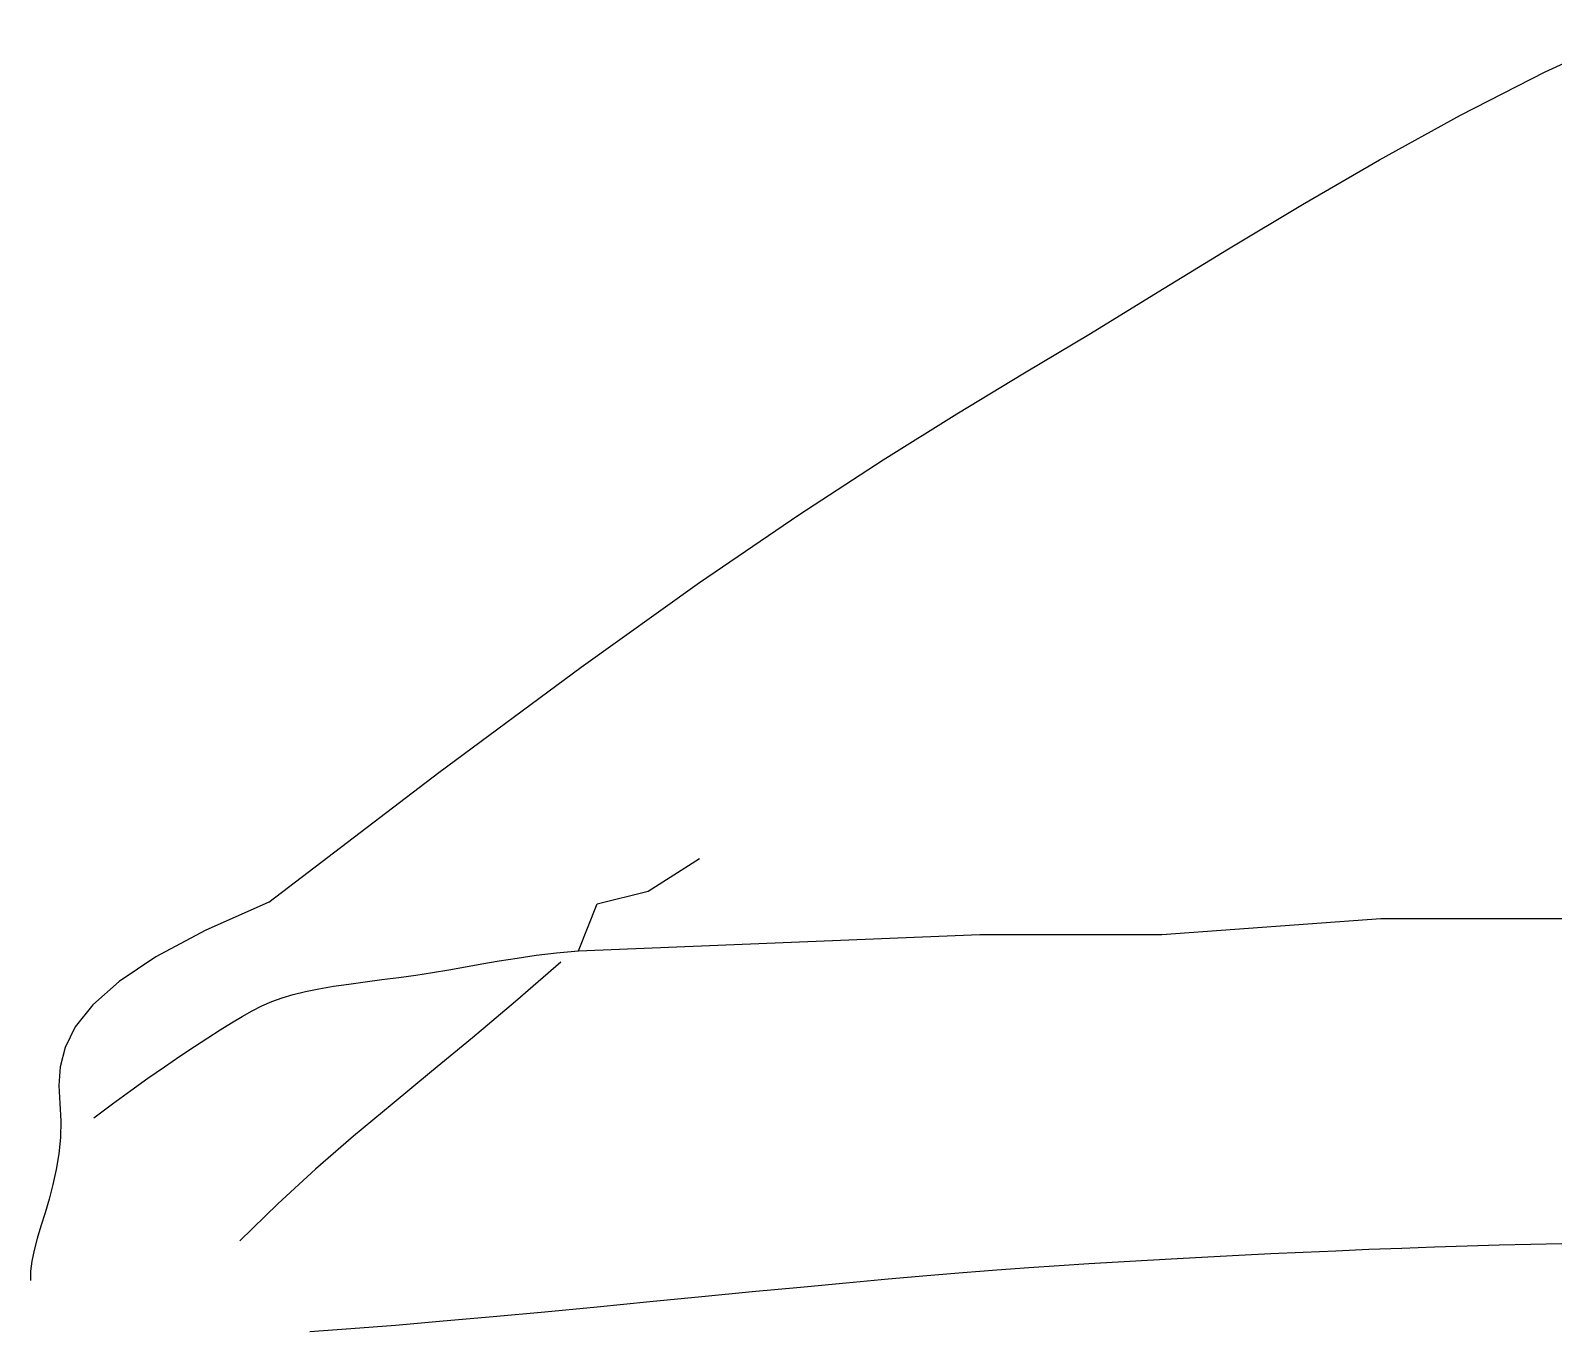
# Model space of a CAD drawing. Header units: millimetres. Extents: x 104198 to 1296755, y -81101 to 81453.
# Drawn here: x 591096.8 to 591191.7, y -26152.7 to -26071.6 of the extents above; entities that cross this region are included whole.
import ezdxf

# ---------------------------------------------------------------- set-up
doc = ezdxf.new("R2010")
doc.units = ezdxf.units.MM
doc.linetypes.add('HIDDEN2', pattern=[0.1875, 0.125, -0.0625])

# ---------------------------------------------------------------- blocks, each defined once
blk = doc.blocks.new('hgfhdrht')
at = {"color": 250, "linetype": 'HIDDEN2', "ltscale": 600}
for p, q in [((591191.222, -31080.399, 0), (591196.783, -31077.81, 0)), ((591185.928, -31083.1, 0), (591191.222, -31080.399, 0)), ((591180.886, -31085.868, 0), (591185.928, -31083.1, 0)), ((591176.075, -31088.657, 0), (591180.886, -31085.868, 0)), ((591171.478, -31091.422, 0), (591176.075, -31088.657, 0)), ((591167.078, -31094.117, 0), (591171.478, -31091.422, 0)), ((591162.856, -31096.697, 0), (591167.078, -31094.117, 0)), ((591158.752, -31099.164, 0), (591162.856, -31096.697, 0)), ((591154.535, -31101.711, 0), (591158.752, -31099.164, 0)), ((591149.934, -31104.579, 0), (591154.535, -31101.711, 0)), ((591144.676, -31108.009, 0), (591149.934, -31104.579, 0)), ((591138.488, -31112.242, 0), (591144.676, -31108.009, 0)), ((591131.097, -31117.519, 0), (591138.488, -31112.242, 0)), ((591122.232, -31124.081, 0), (591131.097, -31117.519, 0)), ((591111.619, -31132.169, 0), (591122.232, -31124.081, 0)), ((591135.287, -31131.472), (591138.472, -31129.451)), ((591135.287, -31131.472), (591138.472, -31129.451)), ((591135.287, -31131.472), (591138.472, -31129.451)), ((591135.287, -31131.472), (591138.472, -31129.451)), ((591135.287, -31131.472), (591138.472, -31129.451)), ((591135.287, -31131.472), (591138.472, -31129.451)), ((591135.287, -31131.472), (591138.472, -31129.451)), ((591135.287, -31131.472), (591138.472, -31129.451)), ((591135.287, -31131.472), (591138.472, -31129.451)), ((591135.287, -31131.472), (591138.472, -31129.451)), ((591135.287, -31131.472), (591138.472, -31129.451)), ((591135.287, -31131.472), (591138.472, -31129.451)), ((591132.102, -31132.28), (591135.287, -31131.472)), ((591132.102, -31132.28), (591135.287, -31131.472)), ((591132.102, -31132.28), (591135.287, -31131.472)), ((591132.102, -31132.28), (591135.287, -31131.472)), ((591132.102, -31132.28), (591135.287, -31131.472)), ((591132.102, -31132.28), (591135.287, -31131.472)), ((591132.102, -31132.28), (591135.287, -31131.472)), ((591132.102, -31132.28), (591135.287, -31131.472)), ((591132.102, -31132.28), (591135.287, -31131.472)), ((591132.102, -31132.28), (591135.287, -31131.472)), ((591132.102, -31132.28), (591135.287, -31131.472)), ((591132.102, -31132.28), (591135.287, -31131.472)), ((591111.619, -31132.169), (591107.662, -31133.928)), ((591111.619, -31132.169), (591107.662, -31133.928)), ((591111.619, -31132.169), (591107.662, -31133.928)), ((591111.619, -31132.169), (591107.662, -31133.928)), ((591111.619, -31132.169), (591107.662, -31133.928)), ((591111.619, -31132.169), (591107.662, -31133.928)), ((591111.619, -31132.169), (591107.662, -31133.928)), ((591111.619, -31132.169), (591107.662, -31133.928)), ((591111.619, -31132.169), (591107.662, -31133.928)), ((591111.619, -31132.169), (591107.662, -31133.928)), ((591111.619, -31132.169), (591107.662, -31133.928)), ((591111.619, -31132.169), (591107.662, -31133.928)), ((591130.944, -31135.199), (591132.102, -31132.28)), ((591130.944, -31135.199), (591132.102, -31132.28)), ((591130.944, -31135.199), (591132.102, -31132.28)), ((591130.944, -31135.199), (591132.102, -31132.28)), ((591130.944, -31135.199), (591132.102, -31132.28)), ((591130.944, -31135.199), (591132.102, -31132.28)), ((591130.944, -31135.199), (591132.102, -31132.28)), ((591130.944, -31135.199), (591132.102, -31132.28)), ((591130.944, -31135.199), (591132.102, -31132.28)), ((591130.944, -31135.199), (591132.102, -31132.28)), ((591130.944, -31135.199), (591132.102, -31132.28)), ((591130.944, -31135.199), (591132.102, -31132.28)), ((591167.321, -31134.189), (591180.962, -31133.179)), ((591167.321, -31134.189), (591180.962, -31133.179)), ((591167.321, -31134.189), (591180.962, -31133.179)), ((591167.321, -31134.189), (591180.962, -31133.179)), ((591167.321, -31134.189), (591180.962, -31133.179)), ((591167.321, -31134.189), (591180.962, -31133.179)), ((591167.321, -31134.189), (591180.962, -31133.179)), ((591167.321, -31134.189), (591180.962, -31133.179)), ((591167.321, -31134.189), (591180.962, -31133.179)), ((591167.321, -31134.189), (591180.962, -31133.179)), ((591167.321, -31134.189), (591180.962, -31133.179)), ((591167.321, -31134.189), (591180.962, -31133.179)), ((591180.962, -31133.179), (591201.424, -31133.179)), ((591180.962, -31133.179), (591201.424, -31133.179)), ((591180.962, -31133.179), (591201.424, -31133.179)), ((591180.962, -31133.179), (591201.424, -31133.179)), ((591180.962, -31133.179), (591201.424, -31133.179)), ((591180.962, -31133.179), (591201.424, -31133.179)), ((591180.962, -31133.179), (591201.424, -31133.179)), ((591180.962, -31133.179), (591201.424, -31133.179)), ((591180.962, -31133.179), (591201.424, -31133.179)), ((591180.962, -31133.179), (591201.424, -31133.179)), ((591180.962, -31133.179), (591201.424, -31133.179)), ((591180.962, -31133.179), (591201.424, -31133.179)), ((591107.662, -31133.928), (591104.585, -31135.574)), ((591107.662, -31133.928), (591104.585, -31135.574)), ((591107.662, -31133.928), (591104.585, -31135.574)), ((591107.662, -31133.928), (591104.585, -31135.574)), ((591107.662, -31133.928), (591104.585, -31135.574)), ((591107.662, -31133.928), (591104.585, -31135.574)), ((591107.662, -31133.928), (591104.585, -31135.574)), ((591107.662, -31133.928), (591104.585, -31135.574)), ((591107.662, -31133.928), (591104.585, -31135.574)), ((591107.662, -31133.928), (591104.585, -31135.574)), ((591107.662, -31133.928), (591104.585, -31135.574)), ((591107.662, -31133.928), (591104.585, -31135.574)), ((591130.944, -31135.199), (591155.953, -31134.189)), ((591130.944, -31135.199), (591155.953, -31134.189)), ((591130.944, -31135.199), (591155.953, -31134.189)), ((591130.944, -31135.199), (591155.953, -31134.189)), ((591130.944, -31135.199), (591155.953, -31134.189)), ((591130.944, -31135.199), (591155.953, -31134.189)), ((591130.944, -31135.199), (591155.953, -31134.189)), ((591130.944, -31135.199), (591155.953, -31134.189)), ((591130.944, -31135.199), (591155.953, -31134.189)), ((591130.944, -31135.199), (591155.953, -31134.189)), ((591130.944, -31135.199), (591155.953, -31134.189)), ((591130.944, -31135.199), (591155.953, -31134.189)), ((591155.953, -31134.189), (591167.321, -31134.189)), ((591155.953, -31134.189), (591167.321, -31134.189)), ((591155.953, -31134.189), (591167.321, -31134.189)), ((591155.953, -31134.189), (591167.321, -31134.189)), ((591155.953, -31134.189), (591167.321, -31134.189)), ((591155.953, -31134.189), (591167.321, -31134.189)), ((591155.953, -31134.189), (591167.321, -31134.189)), ((591155.953, -31134.189), (591167.321, -31134.189)), ((591155.953, -31134.189), (591167.321, -31134.189)), ((591155.953, -31134.189), (591167.321, -31134.189)), ((591155.953, -31134.189), (591167.321, -31134.189)), ((591155.953, -31134.189), (591167.321, -31134.189)), ((591104.585, -31135.574), (591102.28, -31137.118)), ((591104.585, -31135.574), (591102.28, -31137.118)), ((591104.585, -31135.574), (591102.28, -31137.118)), ((591104.585, -31135.574), (591102.28, -31137.118)), ((591104.585, -31135.574), (591102.28, -31137.118)), ((591104.585, -31135.574), (591102.28, -31137.118)), ((591104.585, -31135.574), (591102.28, -31137.118)), ((591104.585, -31135.574), (591102.28, -31137.118)), ((591104.585, -31135.574), (591102.28, -31137.118)), ((591104.585, -31135.574), (591102.28, -31137.118)), ((591104.585, -31135.574), (591102.28, -31137.118)), ((591104.585, -31135.574), (591102.28, -31137.118)), ((591102.28, -31137.118), (591100.639, -31138.567)), ((591102.28, -31137.118), (591100.639, -31138.567)), ((591102.28, -31137.118), (591100.639, -31138.567)), ((591102.28, -31137.118), (591100.639, -31138.567)), ((591102.28, -31137.118), (591100.639, -31138.567)), ((591102.28, -31137.118), (591100.639, -31138.567)), ((591102.28, -31137.118), (591100.639, -31138.567)), ((591102.28, -31137.118), (591100.639, -31138.567)), ((591102.28, -31137.118), (591100.639, -31138.567)), ((591102.28, -31137.118), (591100.639, -31138.567)), ((591102.28, -31137.118), (591100.639, -31138.567)), ((591102.28, -31137.118), (591100.639, -31138.567)), ((591100.639, -31138.567), (591099.552, -31139.932)), ((591100.639, -31138.567), (591099.552, -31139.932)), ((591100.639, -31138.567), (591099.552, -31139.932)), ((591100.639, -31138.567), (591099.552, -31139.932)), ((591100.639, -31138.567), (591099.552, -31139.932)), ((591100.639, -31138.567), (591099.552, -31139.932)), ((591100.639, -31138.567), (591099.552, -31139.932)), ((591100.639, -31138.567), (591099.552, -31139.932)), ((591100.639, -31138.567), (591099.552, -31139.932)), ((591100.639, -31138.567), (591099.552, -31139.932)), ((591100.639, -31138.567), (591099.552, -31139.932)), ((591100.639, -31138.567), (591099.552, -31139.932)), ((591099.552, -31139.932), (591098.912, -31141.221)), ((591099.552, -31139.932), (591098.912, -31141.221)), ((591099.552, -31139.932), (591098.912, -31141.221)), ((591099.552, -31139.932), (591098.912, -31141.221)), ((591099.552, -31139.932), (591098.912, -31141.221)), ((591099.552, -31139.932), (591098.912, -31141.221)), ((591099.552, -31139.932), (591098.912, -31141.221)), ((591099.552, -31139.932), (591098.912, -31141.221)), ((591099.552, -31139.932), (591098.912, -31141.221)), ((591099.552, -31139.932), (591098.912, -31141.221)), ((591099.552, -31139.932), (591098.912, -31141.221)), ((591099.552, -31139.932), (591098.912, -31141.221)), ((591098.912, -31141.221), (591098.609, -31142.443)), ((591098.912, -31141.221), (591098.609, -31142.443)), ((591098.912, -31141.221), (591098.609, -31142.443)), ((591098.912, -31141.221), (591098.609, -31142.443)), ((591098.912, -31141.221), (591098.609, -31142.443)), ((591098.912, -31141.221), (591098.609, -31142.443)), ((591098.912, -31141.221), (591098.609, -31142.443)), ((591098.912, -31141.221), (591098.609, -31142.443)), ((591098.912, -31141.221), (591098.609, -31142.443)), ((591098.912, -31141.221), (591098.609, -31142.443)), ((591098.912, -31141.221), (591098.609, -31142.443)), ((591098.912, -31141.221), (591098.609, -31142.443)), ((591098.609, -31142.443), (591098.535, -31143.608)), ((591098.609, -31142.443), (591098.535, -31143.608)), ((591098.609, -31142.443), (591098.535, -31143.608)), ((591098.609, -31142.443), (591098.535, -31143.608)), ((591098.609, -31142.443), (591098.535, -31143.608)), ((591098.609, -31142.443), (591098.535, -31143.608)), ((591098.609, -31142.443), (591098.535, -31143.608)), ((591098.609, -31142.443), (591098.535, -31143.608)), ((591098.609, -31142.443), (591098.535, -31143.608)), ((591098.609, -31142.443), (591098.535, -31143.608)), ((591098.609, -31142.443), (591098.535, -31143.608)), ((591098.609, -31142.443), (591098.535, -31143.608)), ((591098.535, -31143.608), (591098.582, -31144.724)), ((591098.535, -31143.608), (591098.582, -31144.724)), ((591098.535, -31143.608), (591098.582, -31144.724)), ((591098.535, -31143.608), (591098.582, -31144.724)), ((591098.535, -31143.608), (591098.582, -31144.724)), ((591098.535, -31143.608), (591098.582, -31144.724)), ((591098.535, -31143.608), (591098.582, -31144.724)), ((591098.535, -31143.608), (591098.582, -31144.724)), ((591098.535, -31143.608), (591098.582, -31144.724)), ((591098.535, -31143.608), (591098.582, -31144.724)), ((591098.535, -31143.608), (591098.582, -31144.724)), ((591098.535, -31143.608), (591098.582, -31144.724)), ((591098.582, -31144.724), (591098.641, -31145.801)), ((591098.582, -31144.724), (591098.641, -31145.801)), ((591098.582, -31144.724), (591098.641, -31145.801)), ((591098.582, -31144.724), (591098.641, -31145.801)), ((591098.582, -31144.724), (591098.641, -31145.801)), ((591098.582, -31144.724), (591098.641, -31145.801)), ((591098.582, -31144.724), (591098.641, -31145.801)), ((591098.582, -31144.724), (591098.641, -31145.801)), ((591098.582, -31144.724), (591098.641, -31145.801)), ((591098.582, -31144.724), (591098.641, -31145.801)), ((591098.582, -31144.724), (591098.641, -31145.801)), ((591098.582, -31144.724), (591098.641, -31145.801)), ((591098.641, -31145.801), (591098.623, -31146.846)), ((591098.641, -31145.801), (591098.623, -31146.846)), ((591098.641, -31145.801), (591098.623, -31146.846)), ((591098.641, -31145.801), (591098.623, -31146.846)), ((591098.641, -31145.801), (591098.623, -31146.846)), ((591098.641, -31145.801), (591098.623, -31146.846)), ((591098.641, -31145.801), (591098.623, -31146.846)), ((591098.641, -31145.801), (591098.623, -31146.846)), ((591098.641, -31145.801), (591098.623, -31146.846)), ((591098.641, -31145.801), (591098.623, -31146.846)), ((591098.641, -31145.801), (591098.623, -31146.846)), ((591098.641, -31145.801), (591098.623, -31146.846)), ((591098.623, -31146.846), (591098.526, -31147.858)), ((591098.623, -31146.846), (591098.526, -31147.858)), ((591098.623, -31146.846), (591098.526, -31147.858)), ((591098.623, -31146.846), (591098.526, -31147.858)), ((591098.623, -31146.846), (591098.526, -31147.858)), ((591098.623, -31146.846), (591098.526, -31147.858)), ((591098.623, -31146.846), (591098.526, -31147.858)), ((591098.623, -31146.846), (591098.526, -31147.858)), ((591098.623, -31146.846), (591098.526, -31147.858)), ((591098.623, -31146.846), (591098.526, -31147.858)), ((591098.623, -31146.846), (591098.526, -31147.858)), ((591098.623, -31146.846), (591098.526, -31147.858)), ((591098.526, -31147.858), (591098.365, -31148.836)), ((591098.526, -31147.858), (591098.365, -31148.836)), ((591098.526, -31147.858), (591098.365, -31148.836)), ((591098.526, -31147.858), (591098.365, -31148.836)), ((591098.526, -31147.858), (591098.365, -31148.836)), ((591098.526, -31147.858), (591098.365, -31148.836)), ((591098.526, -31147.858), (591098.365, -31148.836)), ((591098.526, -31147.858), (591098.365, -31148.836)), ((591098.526, -31147.858), (591098.365, -31148.836)), ((591098.526, -31147.858), (591098.365, -31148.836)), ((591098.526, -31147.858), (591098.365, -31148.836)), ((591098.526, -31147.858), (591098.365, -31148.836)), ((591098.365, -31148.836), (591098.157, -31149.778)), ((591098.365, -31148.836), (591098.157, -31149.778)), ((591098.365, -31148.836), (591098.157, -31149.778)), ((591098.365, -31148.836), (591098.157, -31149.778)), ((591098.365, -31148.836), (591098.157, -31149.778)), ((591098.365, -31148.836), (591098.157, -31149.778)), ((591098.365, -31148.836), (591098.157, -31149.778)), ((591098.365, -31148.836), (591098.157, -31149.778)), ((591098.365, -31148.836), (591098.157, -31149.778)), ((591098.365, -31148.836), (591098.157, -31149.778)), ((591098.365, -31148.836), (591098.157, -31149.778)), ((591098.365, -31148.836), (591098.157, -31149.778)), ((591098.157, -31149.778), (591097.918, -31150.681)), ((591098.157, -31149.778), (591097.918, -31150.681)), ((591098.157, -31149.778), (591097.918, -31150.681)), ((591098.157, -31149.778), (591097.918, -31150.681)), ((591098.157, -31149.778), (591097.918, -31150.681)), ((591098.157, -31149.778), (591097.918, -31150.681)), ((591098.157, -31149.778), (591097.918, -31150.681)), ((591098.157, -31149.778), (591097.918, -31150.681)), ((591098.157, -31149.778), (591097.918, -31150.681)), ((591098.157, -31149.778), (591097.918, -31150.681)), ((591098.157, -31149.778), (591097.918, -31150.681)), ((591098.157, -31149.778), (591097.918, -31150.681)), ((591097.918, -31150.681), (591097.665, -31151.544)), ((591097.918, -31150.681), (591097.665, -31151.544)), ((591097.918, -31150.681), (591097.665, -31151.544)), ((591097.918, -31150.681), (591097.665, -31151.544)), ((591097.918, -31150.681), (591097.665, -31151.544)), ((591097.918, -31150.681), (591097.665, -31151.544)), ((591097.918, -31150.681), (591097.665, -31151.544)), ((591097.918, -31150.681), (591097.665, -31151.544)), ((591097.918, -31150.681), (591097.665, -31151.544)), ((591097.918, -31150.681), (591097.665, -31151.544)), ((591097.918, -31150.681), (591097.665, -31151.544)), ((591097.918, -31150.681), (591097.665, -31151.544)), ((591097.414, -31152.365), (591097.182, -31153.141)), ((591097.414, -31152.365), (591097.182, -31153.141)), ((591097.414, -31152.365), (591097.182, -31153.141)), ((591097.414, -31152.365), (591097.182, -31153.141)), ((591097.414, -31152.365), (591097.182, -31153.141)), ((591097.414, -31152.365), (591097.182, -31153.141)), ((591097.414, -31152.365), (591097.182, -31153.141)), ((591097.414, -31152.365), (591097.182, -31153.141)), ((591097.414, -31152.365), (591097.182, -31153.141)), ((591097.414, -31152.365), (591097.182, -31153.141)), ((591097.414, -31152.365), (591097.182, -31153.141)), ((591097.414, -31152.365), (591097.182, -31153.141)), ((591097.665, -31151.544), (591097.414, -31152.365)), ((591097.665, -31151.544), (591097.414, -31152.365)), ((591097.665, -31151.544), (591097.414, -31152.365)), ((591097.665, -31151.544), (591097.414, -31152.365)), ((591097.665, -31151.544), (591097.414, -31152.365)), ((591097.665, -31151.544), (591097.414, -31152.365)), ((591097.665, -31151.544), (591097.414, -31152.365)), ((591097.665, -31151.544), (591097.414, -31152.365)), ((591097.665, -31151.544), (591097.414, -31152.365)), ((591097.665, -31151.544), (591097.414, -31152.365)), ((591097.665, -31151.544), (591097.414, -31152.365)), ((591097.665, -31151.544), (591097.414, -31152.365)), ((591097.182, -31153.141), (591096.986, -31153.871)), ((591097.182, -31153.141), (591096.986, -31153.871)), ((591097.182, -31153.141), (591096.986, -31153.871)), ((591097.182, -31153.141), (591096.986, -31153.871)), ((591097.182, -31153.141), (591096.986, -31153.871)), ((591097.182, -31153.141), (591096.986, -31153.871)), ((591097.182, -31153.141), (591096.986, -31153.871)), ((591097.182, -31153.141), (591096.986, -31153.871)), ((591097.182, -31153.141), (591096.986, -31153.871)), ((591097.182, -31153.141), (591096.986, -31153.871)), ((591097.182, -31153.141), (591096.986, -31153.871)), ((591097.182, -31153.141), (591096.986, -31153.871)), ((591096.986, -31153.871), (591096.841, -31154.552)), ((591096.986, -31153.871), (591096.841, -31154.552)), ((591096.986, -31153.871), (591096.841, -31154.552)), ((591096.986, -31153.871), (591096.841, -31154.552)), ((591096.986, -31153.871), (591096.841, -31154.552)), ((591096.986, -31153.871), (591096.841, -31154.552)), ((591096.986, -31153.871), (591096.841, -31154.552)), ((591096.986, -31153.871), (591096.841, -31154.552)), ((591096.986, -31153.871), (591096.841, -31154.552)), ((591096.986, -31153.871), (591096.841, -31154.552)), ((591096.986, -31153.871), (591096.841, -31154.552)), ((591096.986, -31153.871), (591096.841, -31154.552)), ((591168.268, -31154.384), (591170.171, -31154.283)), ((591168.268, -31154.384), (591170.171, -31154.283)), ((591168.268, -31154.384), (591170.171, -31154.283)), ((591168.268, -31154.384), (591170.171, -31154.283)), ((591168.268, -31154.384), (591170.171, -31154.283)), ((591168.268, -31154.384), (591170.171, -31154.283)), ((591168.268, -31154.384), (591170.171, -31154.283)), ((591168.268, -31154.384), (591170.171, -31154.283)), ((591168.268, -31154.384), (591170.171, -31154.283)), ((591168.268, -31154.384), (591170.171, -31154.283)), ((591168.268, -31154.384), (591170.171, -31154.283)), ((591168.268, -31154.384), (591170.171, -31154.283)), ((591170.171, -31154.283), (591172.121, -31154.183)), ((591170.171, -31154.283), (591172.121, -31154.183)), ((591170.171, -31154.283), (591172.121, -31154.183)), ((591170.171, -31154.283), (591172.121, -31154.183)), ((591170.171, -31154.283), (591172.121, -31154.183)), ((591170.171, -31154.283), (591172.121, -31154.183)), ((591170.171, -31154.283), (591172.121, -31154.183)), ((591170.171, -31154.283), (591172.121, -31154.183)), ((591170.171, -31154.283), (591172.121, -31154.183)), ((591170.171, -31154.283), (591172.121, -31154.183)), ((591170.171, -31154.283), (591172.121, -31154.183)), ((591170.171, -31154.283), (591172.121, -31154.183)), ((591172.121, -31154.183), (591174.11, -31154.085)), ((591172.121, -31154.183), (591174.11, -31154.085)), ((591172.121, -31154.183), (591174.11, -31154.085)), ((591172.121, -31154.183), (591174.11, -31154.085)), ((591172.121, -31154.183), (591174.11, -31154.085)), ((591172.121, -31154.183), (591174.11, -31154.085)), ((591172.121, -31154.183), (591174.11, -31154.085)), ((591172.121, -31154.183), (591174.11, -31154.085)), ((591172.121, -31154.183), (591174.11, -31154.085)), ((591172.121, -31154.183), (591174.11, -31154.085)), ((591172.121, -31154.183), (591174.11, -31154.085)), ((591172.121, -31154.183), (591174.11, -31154.085)), ((591174.11, -31154.085), (591176.128, -31153.991)), ((591174.11, -31154.085), (591176.128, -31153.991)), ((591174.11, -31154.085), (591176.128, -31153.991)), ((591174.11, -31154.085), (591176.128, -31153.991)), ((591174.11, -31154.085), (591176.128, -31153.991)), ((591174.11, -31154.085), (591176.128, -31153.991)), ((591174.11, -31154.085), (591176.128, -31153.991)), ((591174.11, -31154.085), (591176.128, -31153.991)), ((591174.11, -31154.085), (591176.128, -31153.991)), ((591174.11, -31154.085), (591176.128, -31153.991)), ((591174.11, -31154.085), (591176.128, -31153.991)), ((591174.11, -31154.085), (591176.128, -31153.991)), ((591176.128, -31153.991), (591178.167, -31153.9)), ((591176.128, -31153.991), (591178.167, -31153.9)), ((591176.128, -31153.991), (591178.167, -31153.9)), ((591176.128, -31153.991), (591178.167, -31153.9)), ((591176.128, -31153.991), (591178.167, -31153.9)), ((591176.128, -31153.991), (591178.167, -31153.9)), ((591176.128, -31153.991), (591178.167, -31153.9)), ((591176.128, -31153.991), (591178.167, -31153.9)), ((591176.128, -31153.991), (591178.167, -31153.9)), ((591176.128, -31153.991), (591178.167, -31153.9)), ((591176.128, -31153.991), (591178.167, -31153.9)), ((591176.128, -31153.991), (591178.167, -31153.9)), ((591178.167, -31153.9), (591180.218, -31153.814)), ((591178.167, -31153.9), (591180.218, -31153.814)), ((591178.167, -31153.9), (591180.218, -31153.814)), ((591178.167, -31153.9), (591180.218, -31153.814)), ((591178.167, -31153.9), (591180.218, -31153.814)), ((591178.167, -31153.9), (591180.218, -31153.814)), ((591178.167, -31153.9), (591180.218, -31153.814)), ((591178.167, -31153.9), (591180.218, -31153.814)), ((591178.167, -31153.9), (591180.218, -31153.814)), ((591178.167, -31153.9), (591180.218, -31153.814)), ((591178.167, -31153.9), (591180.218, -31153.814)), ((591178.167, -31153.9), (591180.218, -31153.814)), ((591180.218, -31153.814), (591182.27, -31153.735)), ((591180.218, -31153.814), (591182.27, -31153.735)), ((591180.218, -31153.814), (591182.27, -31153.735)), ((591180.218, -31153.814), (591182.27, -31153.735)), ((591180.218, -31153.814), (591182.27, -31153.735)), ((591180.218, -31153.814), (591182.27, -31153.735)), ((591180.218, -31153.814), (591182.27, -31153.735)), ((591180.218, -31153.814), (591182.27, -31153.735)), ((591180.218, -31153.814), (591182.27, -31153.735)), ((591180.218, -31153.814), (591182.27, -31153.735)), ((591180.218, -31153.814), (591182.27, -31153.735)), ((591180.218, -31153.814), (591182.27, -31153.735)), ((591182.27, -31153.735), (591184.316, -31153.662)), ((591182.27, -31153.735), (591184.316, -31153.662)), ((591182.27, -31153.735), (591184.316, -31153.662)), ((591182.27, -31153.735), (591184.316, -31153.662)), ((591182.27, -31153.735), (591184.316, -31153.662)), ((591182.27, -31153.735), (591184.316, -31153.662)), ((591182.27, -31153.735), (591184.316, -31153.662)), ((591182.27, -31153.735), (591184.316, -31153.662)), ((591182.27, -31153.735), (591184.316, -31153.662)), ((591182.27, -31153.735), (591184.316, -31153.662)), ((591182.27, -31153.735), (591184.316, -31153.662)), ((591182.27, -31153.735), (591184.316, -31153.662)), ((591184.316, -31153.662), (591186.346, -31153.598)), ((591184.316, -31153.662), (591186.346, -31153.598)), ((591184.316, -31153.662), (591186.346, -31153.598)), ((591184.316, -31153.662), (591186.346, -31153.598)), ((591184.316, -31153.662), (591186.346, -31153.598)), ((591184.316, -31153.662), (591186.346, -31153.598)), ((591184.316, -31153.662), (591186.346, -31153.598)), ((591184.316, -31153.662), (591186.346, -31153.598)), ((591184.316, -31153.662), (591186.346, -31153.598)), ((591184.316, -31153.662), (591186.346, -31153.598)), ((591184.316, -31153.662), (591186.346, -31153.598)), ((591184.316, -31153.662), (591186.346, -31153.598)), ((591186.346, -31153.598), (591188.351, -31153.542)), ((591186.346, -31153.598), (591188.351, -31153.542)), ((591186.346, -31153.598), (591188.351, -31153.542)), ((591186.346, -31153.598), (591188.351, -31153.542)), ((591186.346, -31153.598), (591188.351, -31153.542)), ((591186.346, -31153.598), (591188.351, -31153.542)), ((591186.346, -31153.598), (591188.351, -31153.542)), ((591186.346, -31153.598), (591188.351, -31153.542)), ((591186.346, -31153.598), (591188.351, -31153.542)), ((591186.346, -31153.598), (591188.351, -31153.542)), ((591186.346, -31153.598), (591188.351, -31153.542)), ((591186.346, -31153.598), (591188.351, -31153.542)), ((591188.351, -31153.542), (591190.323, -31153.497)), ((591188.351, -31153.542), (591190.323, -31153.497)), ((591188.351, -31153.542), (591190.323, -31153.497)), ((591188.351, -31153.542), (591190.323, -31153.497)), ((591188.351, -31153.542), (591190.323, -31153.497)), ((591188.351, -31153.542), (591190.323, -31153.497)), ((591188.351, -31153.542), (591190.323, -31153.497)), ((591188.351, -31153.542), (591190.323, -31153.497)), ((591188.351, -31153.542), (591190.323, -31153.497)), ((591188.351, -31153.542), (591190.323, -31153.497)), ((591188.351, -31153.542), (591190.323, -31153.497)), ((591188.351, -31153.542), (591190.323, -31153.497)), ((591190.323, -31153.497), (591192.259, -31153.462)), ((591190.323, -31153.497), (591192.259, -31153.462)), ((591190.323, -31153.497), (591192.259, -31153.462)), ((591190.323, -31153.497), (591192.259, -31153.462)), ((591190.323, -31153.497), (591192.259, -31153.462)), ((591190.323, -31153.497), (591192.259, -31153.462)), ((591190.323, -31153.497), (591192.259, -31153.462)), ((591190.323, -31153.497), (591192.259, -31153.462)), ((591190.323, -31153.497), (591192.259, -31153.462)), ((591190.323, -31153.497), (591192.259, -31153.462)), ((591190.323, -31153.497), (591192.259, -31153.462)), ((591190.323, -31153.497), (591192.259, -31153.462)), ((591096.762, -31155.183), (591096.757, -31155.765)), ((591096.762, -31155.183), (591096.757, -31155.765)), ((591096.762, -31155.183), (591096.757, -31155.765)), ((591096.762, -31155.183), (591096.757, -31155.765)), ((591096.762, -31155.183), (591096.757, -31155.765)), ((591096.762, -31155.183), (591096.757, -31155.765)), ((591096.762, -31155.183), (591096.757, -31155.765)), ((591096.762, -31155.183), (591096.757, -31155.765)), ((591096.762, -31155.183), (591096.757, -31155.765)), ((591096.762, -31155.183), (591096.757, -31155.765)), ((591096.762, -31155.183), (591096.757, -31155.765)), ((591096.762, -31155.183), (591096.757, -31155.765)), ((591096.841, -31154.552), (591096.762, -31155.183)), ((591096.841, -31154.552), (591096.762, -31155.183)), ((591096.841, -31154.552), (591096.762, -31155.183)), ((591096.841, -31154.552), (591096.762, -31155.183)), ((591096.841, -31154.552), (591096.762, -31155.183)), ((591096.841, -31154.552), (591096.762, -31155.183)), ((591096.841, -31154.552), (591096.762, -31155.183)), ((591096.841, -31154.552), (591096.762, -31155.183)), ((591096.841, -31154.552), (591096.762, -31155.183)), ((591096.841, -31154.552), (591096.762, -31155.183)), ((591096.841, -31154.552), (591096.762, -31155.183)), ((591096.841, -31154.552), (591096.762, -31155.183)), ((591152.656, -31155.45), (591154.906, -31155.264)), ((591152.656, -31155.45), (591154.906, -31155.264)), ((591152.656, -31155.45), (591154.906, -31155.264)), ((591152.656, -31155.45), (591154.906, -31155.264)), ((591152.656, -31155.45), (591154.906, -31155.264)), ((591152.656, -31155.45), (591154.906, -31155.264)), ((591152.656, -31155.45), (591154.906, -31155.264)), ((591152.656, -31155.45), (591154.906, -31155.264)), ((591152.656, -31155.45), (591154.906, -31155.264)), ((591152.656, -31155.45), (591154.906, -31155.264)), ((591152.656, -31155.45), (591154.906, -31155.264)), ((591152.656, -31155.45), (591154.906, -31155.264)), ((591154.906, -31155.264), (591157.014, -31155.099)), ((591154.906, -31155.264), (591157.014, -31155.099)), ((591154.906, -31155.264), (591157.014, -31155.099)), ((591154.906, -31155.264), (591157.014, -31155.099)), ((591154.906, -31155.264), (591157.014, -31155.099)), ((591154.906, -31155.264), (591157.014, -31155.099)), ((591154.906, -31155.264), (591157.014, -31155.099)), ((591154.906, -31155.264), (591157.014, -31155.099)), ((591154.906, -31155.264), (591157.014, -31155.099)), ((591154.906, -31155.264), (591157.014, -31155.099)), ((591154.906, -31155.264), (591157.014, -31155.099)), ((591154.906, -31155.264), (591157.014, -31155.099)), ((591157.014, -31155.099), (591159.008, -31154.952)), ((591157.014, -31155.099), (591159.008, -31154.952)), ((591157.014, -31155.099), (591159.008, -31154.952)), ((591157.014, -31155.099), (591159.008, -31154.952)), ((591157.014, -31155.099), (591159.008, -31154.952)), ((591157.014, -31155.099), (591159.008, -31154.952)), ((591157.014, -31155.099), (591159.008, -31154.952)), ((591157.014, -31155.099), (591159.008, -31154.952)), ((591157.014, -31155.099), (591159.008, -31154.952)), ((591157.014, -31155.099), (591159.008, -31154.952)), ((591157.014, -31155.099), (591159.008, -31154.952)), ((591157.014, -31155.099), (591159.008, -31154.952)), ((591159.008, -31154.952), (591160.917, -31154.82)), ((591159.008, -31154.952), (591160.917, -31154.82)), ((591159.008, -31154.952), (591160.917, -31154.82)), ((591159.008, -31154.952), (591160.917, -31154.82)), ((591159.008, -31154.952), (591160.917, -31154.82)), ((591159.008, -31154.952), (591160.917, -31154.82)), ((591159.008, -31154.952), (591160.917, -31154.82)), ((591159.008, -31154.952), (591160.917, -31154.82)), ((591159.008, -31154.952), (591160.917, -31154.82)), ((591159.008, -31154.952), (591160.917, -31154.82)), ((591159.008, -31154.952), (591160.917, -31154.82)), ((591159.008, -31154.952), (591160.917, -31154.82)), ((591160.917, -31154.82), (591162.769, -31154.7)), ((591160.917, -31154.82), (591162.769, -31154.7)), ((591160.917, -31154.82), (591162.769, -31154.7)), ((591160.917, -31154.82), (591162.769, -31154.7)), ((591160.917, -31154.82), (591162.769, -31154.7)), ((591160.917, -31154.82), (591162.769, -31154.7)), ((591160.917, -31154.82), (591162.769, -31154.7)), ((591160.917, -31154.82), (591162.769, -31154.7)), ((591160.917, -31154.82), (591162.769, -31154.7)), ((591160.917, -31154.82), (591162.769, -31154.7)), ((591160.917, -31154.82), (591162.769, -31154.7)), ((591160.917, -31154.82), (591162.769, -31154.7)), ((591162.769, -31154.7), (591164.592, -31154.59)), ((591162.769, -31154.7), (591164.592, -31154.59)), ((591162.769, -31154.7), (591164.592, -31154.59)), ((591162.769, -31154.7), (591164.592, -31154.59)), ((591162.769, -31154.7), (591164.592, -31154.59)), ((591162.769, -31154.7), (591164.592, -31154.59)), ((591162.769, -31154.7), (591164.592, -31154.59)), ((591162.769, -31154.7), (591164.592, -31154.59)), ((591162.769, -31154.7), (591164.592, -31154.59)), ((591162.769, -31154.7), (591164.592, -31154.59)), ((591162.769, -31154.7), (591164.592, -31154.59)), ((591162.769, -31154.7), (591164.592, -31154.59)), ((591164.592, -31154.59), (591166.416, -31154.485)), ((591164.592, -31154.59), (591166.416, -31154.485)), ((591164.592, -31154.59), (591166.416, -31154.485)), ((591164.592, -31154.59), (591166.416, -31154.485)), ((591164.592, -31154.59), (591166.416, -31154.485)), ((591164.592, -31154.59), (591166.416, -31154.485)), ((591164.592, -31154.59), (591166.416, -31154.485)), ((591164.592, -31154.59), (591166.416, -31154.485)), ((591164.592, -31154.59), (591166.416, -31154.485)), ((591164.592, -31154.59), (591166.416, -31154.485)), ((591164.592, -31154.59), (591166.416, -31154.485)), ((591164.592, -31154.59), (591166.416, -31154.485)), ((591166.416, -31154.485), (591168.268, -31154.384)), ((591166.416, -31154.485), (591168.268, -31154.384)), ((591166.416, -31154.485), (591168.268, -31154.384)), ((591166.416, -31154.485), (591168.268, -31154.384)), ((591166.416, -31154.485), (591168.268, -31154.384)), ((591166.416, -31154.485), (591168.268, -31154.384)), ((591166.416, -31154.485), (591168.268, -31154.384)), ((591166.416, -31154.485), (591168.268, -31154.384)), ((591166.416, -31154.485), (591168.268, -31154.384)), ((591166.416, -31154.485), (591168.268, -31154.384)), ((591166.416, -31154.485), (591168.268, -31154.384)), ((591166.416, -31154.485), (591168.268, -31154.384)), ((591141.767, -31156.454), (591144.782, -31156.165)), ((591141.767, -31156.454), (591144.782, -31156.165)), ((591141.767, -31156.454), (591144.782, -31156.165)), ((591141.767, -31156.454), (591144.782, -31156.165)), ((591141.767, -31156.454), (591144.782, -31156.165)), ((591141.767, -31156.454), (591144.782, -31156.165)), ((591141.767, -31156.454), (591144.782, -31156.165)), ((591141.767, -31156.454), (591144.782, -31156.165)), ((591141.767, -31156.454), (591144.782, -31156.165)), ((591141.767, -31156.454), (591144.782, -31156.165)), ((591141.767, -31156.454), (591144.782, -31156.165)), ((591141.767, -31156.454), (591144.782, -31156.165)), ((591144.782, -31156.165), (591147.617, -31155.898)), ((591144.782, -31156.165), (591147.617, -31155.898)), ((591144.782, -31156.165), (591147.617, -31155.898)), ((591144.782, -31156.165), (591147.617, -31155.898)), ((591144.782, -31156.165), (591147.617, -31155.898)), ((591144.782, -31156.165), (591147.617, -31155.898)), ((591144.782, -31156.165), (591147.617, -31155.898)), ((591144.782, -31156.165), (591147.617, -31155.898)), ((591144.782, -31156.165), (591147.617, -31155.898)), ((591144.782, -31156.165), (591147.617, -31155.898)), ((591144.782, -31156.165), (591147.617, -31155.898)), ((591144.782, -31156.165), (591147.617, -31155.898)), ((591147.617, -31155.898), (591150.236, -31155.661)), ((591147.617, -31155.898), (591150.236, -31155.661)), ((591147.617, -31155.898), (591150.236, -31155.661)), ((591147.617, -31155.898), (591150.236, -31155.661)), ((591147.617, -31155.898), (591150.236, -31155.661)), ((591147.617, -31155.898), (591150.236, -31155.661)), ((591147.617, -31155.898), (591150.236, -31155.661)), ((591147.617, -31155.898), (591150.236, -31155.661)), ((591147.617, -31155.898), (591150.236, -31155.661)), ((591147.617, -31155.898), (591150.236, -31155.661)), ((591147.617, -31155.898), (591150.236, -31155.661)), ((591147.617, -31155.898), (591150.236, -31155.661)), ((591150.236, -31155.661), (591152.656, -31155.45)), ((591150.236, -31155.661), (591152.656, -31155.45)), ((591150.236, -31155.661), (591152.656, -31155.45)), ((591150.236, -31155.661), (591152.656, -31155.45)), ((591150.236, -31155.661), (591152.656, -31155.45)), ((591150.236, -31155.661), (591152.656, -31155.45)), ((591150.236, -31155.661), (591152.656, -31155.45)), ((591150.236, -31155.661), (591152.656, -31155.45)), ((591150.236, -31155.661), (591152.656, -31155.45)), ((591150.236, -31155.661), (591152.656, -31155.45)), ((591150.236, -31155.661), (591152.656, -31155.45)), ((591150.236, -31155.661), (591152.656, -31155.45)), ((591132.104, -31157.392), (591135.382, -31157.075)), ((591132.104, -31157.392), (591135.382, -31157.075)), ((591132.104, -31157.392), (591135.382, -31157.075)), ((591132.104, -31157.392), (591135.382, -31157.075)), ((591132.104, -31157.392), (591135.382, -31157.075)), ((591132.104, -31157.392), (591135.382, -31157.075)), ((591132.104, -31157.392), (591135.382, -31157.075)), ((591132.104, -31157.392), (591135.382, -31157.075)), ((591132.104, -31157.392), (591135.382, -31157.075)), ((591132.104, -31157.392), (591135.382, -31157.075)), ((591132.104, -31157.392), (591135.382, -31157.075)), ((591132.104, -31157.392), (591135.382, -31157.075)), ((591135.382, -31157.075), (591138.618, -31156.76)), ((591135.382, -31157.075), (591138.618, -31156.76)), ((591135.382, -31157.075), (591138.618, -31156.76)), ((591135.382, -31157.075), (591138.618, -31156.76)), ((591135.382, -31157.075), (591138.618, -31156.76)), ((591135.382, -31157.075), (591138.618, -31156.76)), ((591135.382, -31157.075), (591138.618, -31156.76)), ((591135.382, -31157.075), (591138.618, -31156.76)), ((591135.382, -31157.075), (591138.618, -31156.76)), ((591135.382, -31157.075), (591138.618, -31156.76)), ((591135.382, -31157.075), (591138.618, -31156.76)), ((591135.382, -31157.075), (591138.618, -31156.76)), ((591138.618, -31156.76), (591141.767, -31156.454)), ((591138.618, -31156.76), (591141.767, -31156.454)), ((591138.618, -31156.76), (591141.767, -31156.454)), ((591138.618, -31156.76), (591141.767, -31156.454)), ((591138.618, -31156.76), (591141.767, -31156.454)), ((591138.618, -31156.76), (591141.767, -31156.454)), ((591138.618, -31156.76), (591141.767, -31156.454)), ((591138.618, -31156.76), (591141.767, -31156.454)), ((591138.618, -31156.76), (591141.767, -31156.454)), ((591138.618, -31156.76), (591141.767, -31156.454)), ((591138.618, -31156.76), (591141.767, -31156.454)), ((591138.618, -31156.76), (591141.767, -31156.454)), ((591122.492, -31158.284), (591125.613, -31158.003)), ((591122.492, -31158.284), (591125.613, -31158.003)), ((591122.492, -31158.284), (591125.613, -31158.003)), ((591122.492, -31158.284), (591125.613, -31158.003)), ((591122.492, -31158.284), (591125.613, -31158.003)), ((591122.492, -31158.284), (591125.613, -31158.003)), ((591122.492, -31158.284), (591125.613, -31158.003)), ((591122.492, -31158.284), (591125.613, -31158.003)), ((591122.492, -31158.284), (591125.613, -31158.003)), ((591122.492, -31158.284), (591125.613, -31158.003)), ((591122.492, -31158.284), (591125.613, -31158.003)), ((591122.492, -31158.284), (591125.613, -31158.003)), ((591125.613, -31158.003), (591128.832, -31157.704)), ((591125.613, -31158.003), (591128.832, -31157.704)), ((591125.613, -31158.003), (591128.832, -31157.704)), ((591125.613, -31158.003), (591128.832, -31157.704)), ((591125.613, -31158.003), (591128.832, -31157.704)), ((591125.613, -31158.003), (591128.832, -31157.704)), ((591125.613, -31158.003), (591128.832, -31157.704)), ((591125.613, -31158.003), (591128.832, -31157.704)), ((591125.613, -31158.003), (591128.832, -31157.704)), ((591125.613, -31158.003), (591128.832, -31157.704)), ((591125.613, -31158.003), (591128.832, -31157.704)), ((591125.613, -31158.003), (591128.832, -31157.704)), ((591128.832, -31157.704), (591132.104, -31157.392)), ((591128.832, -31157.704), (591132.104, -31157.392)), ((591128.832, -31157.704), (591132.104, -31157.392)), ((591128.832, -31157.704), (591132.104, -31157.392)), ((591128.832, -31157.704), (591132.104, -31157.392)), ((591128.832, -31157.704), (591132.104, -31157.392)), ((591128.832, -31157.704), (591132.104, -31157.392)), ((591128.832, -31157.704), (591132.104, -31157.392)), ((591128.832, -31157.704), (591132.104, -31157.392)), ((591128.832, -31157.704), (591132.104, -31157.392)), ((591128.832, -31157.704), (591132.104, -31157.392)), ((591128.832, -31157.704), (591132.104, -31157.392)), ((591114.18, -31158.941), (591116.734, -31158.759)), ((591114.18, -31158.941), (591116.734, -31158.759)), ((591114.18, -31158.941), (591116.734, -31158.759)), ((591114.18, -31158.941), (591116.734, -31158.759)), ((591114.18, -31158.941), (591116.734, -31158.759)), ((591114.18, -31158.941), (591116.734, -31158.759)), ((591114.18, -31158.941), (591116.734, -31158.759)), ((591114.18, -31158.941), (591116.734, -31158.759)), ((591114.18, -31158.941), (591116.734, -31158.759)), ((591114.18, -31158.941), (591116.734, -31158.759)), ((591114.18, -31158.941), (591116.734, -31158.759)), ((591114.18, -31158.941), (591116.734, -31158.759)), ((591116.734, -31158.759), (591119.517, -31158.538)), ((591116.734, -31158.759), (591119.517, -31158.538)), ((591116.734, -31158.759), (591119.517, -31158.538)), ((591116.734, -31158.759), (591119.517, -31158.538)), ((591116.734, -31158.759), (591119.517, -31158.538)), ((591116.734, -31158.759), (591119.517, -31158.538)), ((591116.734, -31158.759), (591119.517, -31158.538)), ((591116.734, -31158.759), (591119.517, -31158.538)), ((591116.734, -31158.759), (591119.517, -31158.538)), ((591116.734, -31158.759), (591119.517, -31158.538)), ((591116.734, -31158.759), (591119.517, -31158.538)), ((591116.734, -31158.759), (591119.517, -31158.538)), ((591119.517, -31158.538), (591122.492, -31158.284)), ((591119.517, -31158.538), (591122.492, -31158.284)), ((591119.517, -31158.538), (591122.492, -31158.284)), ((591119.517, -31158.538), (591122.492, -31158.284)), ((591119.517, -31158.538), (591122.492, -31158.284)), ((591119.517, -31158.538), (591122.492, -31158.284)), ((591119.517, -31158.538), (591122.492, -31158.284)), ((591119.517, -31158.538), (591122.492, -31158.284)), ((591119.517, -31158.538), (591122.492, -31158.284)), ((591119.517, -31158.538), (591122.492, -31158.284)), ((591119.517, -31158.538), (591122.492, -31158.284)), ((591119.517, -31158.538), (591122.492, -31158.284))]:
    blk.add_line(p, q, dxfattribs=at)
for points in [[(591100.71, -31145.616), (591101.882, -31144.735), (591103.008, -31143.911), (591104.085, -31143.142), (591105.108, -31142.429), (591106.074, -31141.772), (591106.98, -31141.169), (591107.822, -31140.621), (591108.596, -31140.127), (591109.303, -31139.686), (591109.958, -31139.294), (591110.582, -31138.947), (591111.193, -31138.641), (591111.811, -31138.371), (591112.456, -31138.133), (591113.147, -31137.923), (591113.904, -31137.736), (591114.74, -31137.568), (591115.648, -31137.414), (591116.614, -31137.271), (591117.624, -31137.134), (591118.664, -31136.998), (591119.721, -31136.86), (591120.78, -31136.714), (591121.828, -31136.557), (591122.856, -31136.386), (591123.879, -31136.204), (591124.914, -31136.018), (591125.981, -31135.832), (591127.099, -31135.651), (591128.286, -31135.482), (591129.561, -31135.329), (591130.944, -31135.199)], [(591100.71, -31145.616), (591101.882, -31144.735), (591103.008, -31143.911), (591104.085, -31143.142), (591105.108, -31142.429), (591106.074, -31141.772), (591106.98, -31141.169), (591107.822, -31140.621), (591108.596, -31140.127), (591109.303, -31139.686), (591109.958, -31139.294), (591110.582, -31138.947), (591111.193, -31138.641), (591111.811, -31138.371), (591112.456, -31138.133), (591113.147, -31137.923), (591113.904, -31137.736), (591114.74, -31137.568), (591115.648, -31137.414), (591116.614, -31137.271), (591117.624, -31137.134), (591118.664, -31136.998), (591119.721, -31136.86), (591120.78, -31136.714), (591121.828, -31136.557), (591122.856, -31136.386), (591123.879, -31136.204), (591124.914, -31136.018), (591125.981, -31135.832), (591127.099, -31135.651), (591128.286, -31135.482), (591129.561, -31135.329), (591130.944, -31135.199)], [(591100.71, -31145.616), (591101.882, -31144.735), (591103.008, -31143.911), (591104.085, -31143.142), (591105.108, -31142.429), (591106.074, -31141.772), (591106.98, -31141.169), (591107.822, -31140.621), (591108.596, -31140.127), (591109.303, -31139.686), (591109.958, -31139.294), (591110.582, -31138.947), (591111.193, -31138.641), (591111.811, -31138.371), (591112.456, -31138.133), (591113.147, -31137.923), (591113.904, -31137.736), (591114.74, -31137.568), (591115.648, -31137.414), (591116.614, -31137.271), (591117.624, -31137.134), (591118.664, -31136.998), (591119.721, -31136.86), (591120.78, -31136.714), (591121.828, -31136.557), (591122.856, -31136.386), (591123.879, -31136.204), (591124.914, -31136.018), (591125.981, -31135.832), (591127.099, -31135.651), (591128.286, -31135.482), (591129.561, -31135.329), (591130.944, -31135.199)], [(591100.71, -31145.616), (591101.882, -31144.735), (591103.008, -31143.911), (591104.085, -31143.142), (591105.108, -31142.429), (591106.074, -31141.772), (591106.98, -31141.169), (591107.822, -31140.621), (591108.596, -31140.127), (591109.303, -31139.686), (591109.958, -31139.294), (591110.582, -31138.947), (591111.193, -31138.641), (591111.811, -31138.371), (591112.456, -31138.133), (591113.147, -31137.923), (591113.904, -31137.736), (591114.74, -31137.568), (591115.648, -31137.414), (591116.614, -31137.271), (591117.624, -31137.134), (591118.664, -31136.998), (591119.721, -31136.86), (591120.78, -31136.714), (591121.828, -31136.557), (591122.856, -31136.386), (591123.879, -31136.204), (591124.914, -31136.018), (591125.981, -31135.832), (591127.099, -31135.651), (591128.286, -31135.482), (591129.561, -31135.329), (591130.944, -31135.199)], [(591100.71, -31145.616), (591101.882, -31144.735), (591103.008, -31143.911), (591104.085, -31143.142), (591105.108, -31142.429), (591106.074, -31141.772), (591106.98, -31141.169), (591107.822, -31140.621), (591108.596, -31140.127), (591109.303, -31139.686), (591109.958, -31139.294), (591110.582, -31138.947), (591111.193, -31138.641), (591111.811, -31138.371), (591112.456, -31138.133), (591113.147, -31137.923), (591113.904, -31137.736), (591114.74, -31137.568), (591115.648, -31137.414), (591116.614, -31137.271), (591117.624, -31137.134), (591118.664, -31136.998), (591119.721, -31136.86), (591120.78, -31136.714), (591121.828, -31136.557), (591122.856, -31136.386), (591123.879, -31136.204), (591124.914, -31136.018), (591125.981, -31135.832), (591127.099, -31135.651), (591128.286, -31135.482), (591129.561, -31135.329), (591130.944, -31135.199)], [(591100.71, -31145.616), (591101.882, -31144.735), (591103.008, -31143.911), (591104.085, -31143.142), (591105.108, -31142.429), (591106.074, -31141.772), (591106.98, -31141.169), (591107.822, -31140.621), (591108.596, -31140.127), (591109.303, -31139.686), (591109.958, -31139.294), (591110.582, -31138.947), (591111.193, -31138.641), (591111.811, -31138.371), (591112.456, -31138.133), (591113.147, -31137.923), (591113.904, -31137.736), (591114.74, -31137.568), (591115.648, -31137.414), (591116.614, -31137.271), (591117.624, -31137.134), (591118.664, -31136.998), (591119.721, -31136.86), (591120.78, -31136.714), (591121.828, -31136.557), (591122.856, -31136.386), (591123.879, -31136.204), (591124.914, -31136.018), (591125.981, -31135.832), (591127.099, -31135.651), (591128.286, -31135.482), (591129.561, -31135.329), (591130.944, -31135.199)], [(591100.71, -31145.616), (591101.882, -31144.735), (591103.008, -31143.911), (591104.085, -31143.142), (591105.108, -31142.429), (591106.074, -31141.772), (591106.98, -31141.169), (591107.822, -31140.621), (591108.596, -31140.127), (591109.303, -31139.686), (591109.958, -31139.294), (591110.582, -31138.947), (591111.193, -31138.641), (591111.811, -31138.371), (591112.456, -31138.133), (591113.147, -31137.923), (591113.904, -31137.736), (591114.74, -31137.568), (591115.648, -31137.414), (591116.614, -31137.271), (591117.624, -31137.134), (591118.664, -31136.998), (591119.721, -31136.86), (591120.78, -31136.714), (591121.828, -31136.557), (591122.856, -31136.386), (591123.879, -31136.204), (591124.914, -31136.018), (591125.981, -31135.832), (591127.099, -31135.651), (591128.286, -31135.482), (591129.561, -31135.329), (591130.944, -31135.199)], [(591100.71, -31145.616), (591101.882, -31144.735), (591103.008, -31143.911), (591104.085, -31143.142), (591105.108, -31142.429), (591106.074, -31141.772), (591106.98, -31141.169), (591107.822, -31140.621), (591108.596, -31140.127), (591109.303, -31139.686), (591109.958, -31139.294), (591110.582, -31138.947), (591111.193, -31138.641), (591111.811, -31138.371), (591112.456, -31138.133), (591113.147, -31137.923), (591113.904, -31137.736), (591114.74, -31137.568), (591115.648, -31137.414), (591116.614, -31137.271), (591117.624, -31137.134), (591118.664, -31136.998), (591119.721, -31136.86), (591120.78, -31136.714), (591121.828, -31136.557), (591122.856, -31136.386), (591123.879, -31136.204), (591124.914, -31136.018), (591125.981, -31135.832), (591127.099, -31135.651), (591128.286, -31135.482), (591129.561, -31135.329), (591130.944, -31135.199)], [(591100.71, -31145.616), (591101.882, -31144.735), (591103.008, -31143.911), (591104.085, -31143.142), (591105.108, -31142.429), (591106.074, -31141.772), (591106.98, -31141.169), (591107.822, -31140.621), (591108.596, -31140.127), (591109.303, -31139.686), (591109.958, -31139.294), (591110.582, -31138.947), (591111.193, -31138.641), (591111.811, -31138.371), (591112.456, -31138.133), (591113.147, -31137.923), (591113.904, -31137.736), (591114.74, -31137.568), (591115.648, -31137.414), (591116.614, -31137.271), (591117.624, -31137.134), (591118.664, -31136.998), (591119.721, -31136.86), (591120.78, -31136.714), (591121.828, -31136.557), (591122.856, -31136.386), (591123.879, -31136.204), (591124.914, -31136.018), (591125.981, -31135.832), (591127.099, -31135.651), (591128.286, -31135.482), (591129.561, -31135.329), (591130.944, -31135.199)], [(591100.71, -31145.616), (591101.882, -31144.735), (591103.008, -31143.911), (591104.085, -31143.142), (591105.108, -31142.429), (591106.074, -31141.772), (591106.98, -31141.169), (591107.822, -31140.621), (591108.596, -31140.127), (591109.303, -31139.686), (591109.958, -31139.294), (591110.582, -31138.947), (591111.193, -31138.641), (591111.811, -31138.371), (591112.456, -31138.133), (591113.147, -31137.923), (591113.904, -31137.736), (591114.74, -31137.568), (591115.648, -31137.414), (591116.614, -31137.271), (591117.624, -31137.134), (591118.664, -31136.998), (591119.721, -31136.86), (591120.78, -31136.714), (591121.828, -31136.557), (591122.856, -31136.386), (591123.879, -31136.204), (591124.914, -31136.018), (591125.981, -31135.832), (591127.099, -31135.651), (591128.286, -31135.482), (591129.561, -31135.329), (591130.944, -31135.199)], [(591100.71, -31145.616), (591101.882, -31144.735), (591103.008, -31143.911), (591104.085, -31143.142), (591105.108, -31142.429), (591106.074, -31141.772), (591106.98, -31141.169), (591107.822, -31140.621), (591108.596, -31140.127), (591109.303, -31139.686), (591109.958, -31139.294), (591110.582, -31138.947), (591111.193, -31138.641), (591111.811, -31138.371), (591112.456, -31138.133), (591113.147, -31137.923), (591113.904, -31137.736), (591114.74, -31137.568), (591115.648, -31137.414), (591116.614, -31137.271), (591117.624, -31137.134), (591118.664, -31136.998), (591119.721, -31136.86), (591120.78, -31136.714), (591121.828, -31136.557), (591122.856, -31136.386), (591123.879, -31136.204), (591124.914, -31136.018), (591125.981, -31135.832), (591127.099, -31135.651), (591128.286, -31135.482), (591129.561, -31135.329), (591130.944, -31135.199)], [(591100.71, -31145.616), (591101.882, -31144.735), (591103.008, -31143.911), (591104.085, -31143.142), (591105.108, -31142.429), (591106.074, -31141.772), (591106.98, -31141.169), (591107.822, -31140.621), (591108.596, -31140.127), (591109.303, -31139.686), (591109.958, -31139.294), (591110.582, -31138.947), (591111.193, -31138.641), (591111.811, -31138.371), (591112.456, -31138.133), (591113.147, -31137.923), (591113.904, -31137.736), (591114.74, -31137.568), (591115.648, -31137.414), (591116.614, -31137.271), (591117.624, -31137.134), (591118.664, -31136.998), (591119.721, -31136.86), (591120.78, -31136.714), (591121.828, -31136.557), (591122.856, -31136.386), (591123.879, -31136.204), (591124.914, -31136.018), (591125.981, -31135.832), (591127.099, -31135.651), (591128.286, -31135.482), (591129.561, -31135.329), (591130.944, -31135.199)], [(591129.827, -31135.917), (591127.008, -31138.371), (591124.332, -31140.621), (591121.774, -31142.729), (591119.306, -31144.757), (591116.903, -31146.766), (591114.536, -31148.817), (591112.181, -31150.973), (591109.809, -31153.294)], [(591129.827, -31135.917), (591127.008, -31138.371), (591124.332, -31140.621), (591121.774, -31142.729), (591119.306, -31144.757), (591116.903, -31146.766), (591114.536, -31148.817), (591112.181, -31150.973), (591109.809, -31153.294)], [(591129.827, -31135.917), (591127.008, -31138.371), (591124.332, -31140.621), (591121.774, -31142.729), (591119.306, -31144.757), (591116.903, -31146.766), (591114.536, -31148.817), (591112.181, -31150.973), (591109.809, -31153.294)], [(591129.827, -31135.917), (591127.008, -31138.371), (591124.332, -31140.621), (591121.774, -31142.729), (591119.306, -31144.757), (591116.903, -31146.766), (591114.536, -31148.817), (591112.181, -31150.973), (591109.809, -31153.294)], [(591129.827, -31135.917), (591127.008, -31138.371), (591124.332, -31140.621), (591121.774, -31142.729), (591119.306, -31144.757), (591116.903, -31146.766), (591114.536, -31148.817), (591112.181, -31150.973), (591109.809, -31153.294)], [(591129.827, -31135.917), (591127.008, -31138.371), (591124.332, -31140.621), (591121.774, -31142.729), (591119.306, -31144.757), (591116.903, -31146.766), (591114.536, -31148.817), (591112.181, -31150.973), (591109.809, -31153.294)], [(591129.827, -31135.917), (591127.008, -31138.371), (591124.332, -31140.621), (591121.774, -31142.729), (591119.306, -31144.757), (591116.903, -31146.766), (591114.536, -31148.817), (591112.181, -31150.973), (591109.809, -31153.294)], [(591129.827, -31135.917), (591127.008, -31138.371), (591124.332, -31140.621), (591121.774, -31142.729), (591119.306, -31144.757), (591116.903, -31146.766), (591114.536, -31148.817), (591112.181, -31150.973), (591109.809, -31153.294)], [(591129.827, -31135.917), (591127.008, -31138.371), (591124.332, -31140.621), (591121.774, -31142.729), (591119.306, -31144.757), (591116.903, -31146.766), (591114.536, -31148.817), (591112.181, -31150.973), (591109.809, -31153.294)], [(591129.827, -31135.917), (591127.008, -31138.371), (591124.332, -31140.621), (591121.774, -31142.729), (591119.306, -31144.757), (591116.903, -31146.766), (591114.536, -31148.817), (591112.181, -31150.973), (591109.809, -31153.294)], [(591129.827, -31135.917), (591127.008, -31138.371), (591124.332, -31140.621), (591121.774, -31142.729), (591119.306, -31144.757), (591116.903, -31146.766), (591114.536, -31148.817), (591112.181, -31150.973), (591109.809, -31153.294)], [(591129.827, -31135.917), (591127.008, -31138.371), (591124.332, -31140.621), (591121.774, -31142.729), (591119.306, -31144.757), (591116.903, -31146.766), (591114.536, -31148.817), (591112.181, -31150.973), (591109.809, -31153.294)]]:
    blk.add_lwpolyline(points, dxfattribs=at)

msp = doc.modelspace()

# ---------------------------------------------------------------- block references
at = {"color": 2}
msp.add_blockref('hgfhdrht', (0, 5006.229), dxfattribs=at)

doc.saveas('drawing.dxf')
